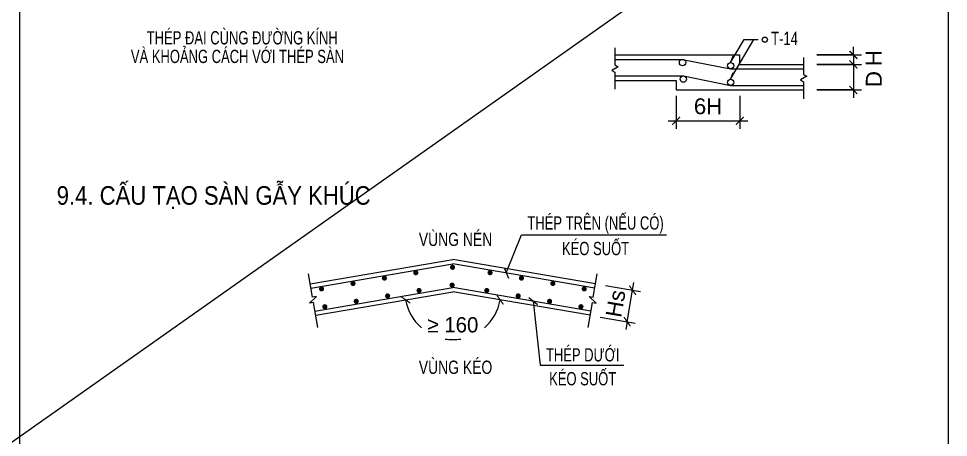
# Model space of a CAD drawing. Header units: millimetres. Extents: x -241424 to 696054, y -125618 to 93710.
# Drawn here: x 143374 to 160883, y 25736 to 33625 of the extents above; entities that cross this region are included whole.
import ezdxf
from ezdxf.enums import TextEntityAlignment as Align

# ---------------------------------------------------------------- set-up
doc = ezdxf.new("R2010")
doc.units = ezdxf.units.MM
doc.header["$LTSCALE"] = 7
doc.header["$PDMODE"] = 3
doc.layers.get('0').update_dxf_attribs({"linetype": 'CONTINUOUS'})
doc.layers.get('Defpoints').update_dxf_attribs({"color": 6, "linetype": 'CONTINUOUS'})
for name, color, linetype in [('CDC.02.DIM', 1, 'CONTINUOUS'), ('CDC.06.TEXT', 2, 'CONTINUOUS'), ('CDC_02_DIM', 1, 'CONTINUOUS'), ('CDC_03_BORDER', 3, 'CONTINUOUS'), ('CDC_05_STEEL', 4, 'CONTINUOUS'), ('CDC_06_TEXT', 2, 'CONTINUOUS'), ('CDC_11_NOTE', 8, 'CONTINUOUS'), ('DIMENSION', 8, 'CONTINUOUS'), ('LINE1', 8, 'CONTINUOUS'), ('MAIN BAR', 2, 'CONTINUOUS'), ('SECTION', 3, 'CONTINUOUS')]:
    doc.layers.add(name, color=color, linetype=linetype)
doc.layers.add('KCS_Plotter', color=11, linetype='CONTINUOUS', plot=False)
doc.styles.add('ARIAL', font='arial.ttf')
doc.dimstyles.new('DIM1-25', dxfattribs={"dimscale": 1.2, "dimtxt": 250, "dimasz": 125, "dimexe": 125, "dimexo": 0.06, "dimgap": 100, "dimtad": 1, "dimdec": 0, "dimzin": 0, "dimdsep": 46, "dimtxsty": 'ARIAL', "dimblk": 'ARCHTICK', "dimcen": 100, "dimdle": 125, "dimclrd": 256, "dimclre": 1, "dimclrt": 2, "dimadec": 0, "dimazin": 0, "dimtfac": 1, "dimtdec": 0, "dimtix": 1, "dimtmove": 2, "dimatfit": 0, "dimfxl": 1, "dimtolj": 1, "dimtzin": 0, "dimarcsym": 0})

# ---------------------------------------------------------------- blocks, each defined once
blk = doc.blocks.new('_ArchTick')
at = {"color": 0, "linetype": 'ByBlock', "const_width": 0.15}
blk.add_lwpolyline([(-0.5, -0.5), (0.5, 0.5)], dxfattribs=at)
blk = doc.blocks.new('*D137')
at = {"layer": 'CDC_02_DIM', "lineweight": -2, "transparency": 16777216}
for start, end in [(189.7567, 228.8681), (311.1319, 350.2433), (260.5891, 279.4109)]:
    blk.add_arc((151552, 28480), 903, start, end, dxfattribs=at)
at = {"layer": 'Defpoints', "color": 0, "transparency": 16777216}
for p in [(151552, 28480), (151552, 28480), (148968, 28035), (154137, 28035), (151146, 27673)]:
    blk.add_point(p, dxfattribs=at)
at = {"layer": 'CDC_02_DIM', "lineweight": -2, "transparency": 16777216, "xscale": 150, "yscale": 150, "zscale": 150}
for p, rotation in [((150662, 28327), 99.75670971962238), ((152442, 28327), 80.24329028037768)]:
    blk.add_blockref('_ArchTick', p, dxfattribs=dict(at, rotation=rotation))
at = {"layer": 'CDC_02_DIM', "color": 2, "transparency": 16777216, "insert": (151552, 27855), "char_height": 300, "attachment_point": 5, "style": 'ARIAL'}
blk.add_mtext('\\A1;{\\fSymbol|b0|i0|c2|p18;\\H0.9583x;³ 160}', dxfattribs=at)
blk = doc.blocks.new('_OBLIQUE')
at = {"color": 0, "linetype": 'ByBlock'}
blk.add_line((-0.5, -0.5), (0.5, 0.5), dxfattribs=at)
blk = doc.blocks.new('*D138')
at = {"layer": 'CDC_02_DIM', "color": 1, "lineweight": -2, "transparency": 16777216}
for p, q in [((154428, 28594), (155084, 28481)), ((154327, 28003), (154982, 27890))]:
    blk.add_line(p, q, dxfattribs=at)
at = {"layer": 'CDC_02_DIM', "lineweight": -2, "transparency": 16777216}
for p, q in [((154936, 28507), (154962, 28654)), ((154834, 27915), (154936, 28507)), ((154834, 27915), (154809, 27767))]:
    blk.add_line(p, q, dxfattribs=at)
at = {"layer": 'Defpoints', "color": 0, "transparency": 16777216}
for p in [(154428, 28594), (154936, 28507), (154327, 28003)]:
    blk.add_point(p, dxfattribs=at)
at = {"layer": 'CDC_02_DIM', "lineweight": -2, "transparency": 16777216, "xscale": 150, "yscale": 150, "zscale": 150}
for p, rotation in [((154936, 28507), 260.2432900140604), ((154834, 27915), 80.24329001406039)]:
    blk.add_blockref('_ArchTick', p, dxfattribs=dict(at, rotation=rotation))
at = {"layer": 'CDC_02_DIM', "color": 2, "transparency": 16777216, "insert": (154617, 28257), "char_height": 300, "attachment_point": 5, "rotation": 80.2433, "style": 'ARIAL'}
blk.add_mtext('\\A1;H{\\f.VnArial|b0|i0|c0|p34;s}', dxfattribs=at)
blk = doc.blocks.new('*D863')
at = {"layer": 'CDC.02.DIM', "color": 1, "lineweight": -2, "transparency": 16777216}
for p, q in [((158406, 32941), (159244, 32941)), ((158406, 32761), (159244, 32761))]:
    blk.add_line(p, q, dxfattribs=at)
at = {"layer": 'CDC.02.DIM', "lineweight": -2, "transparency": 16777216}
for p, q in [((159094, 32941), (159094, 33091)), ((159094, 32941), (159094, 32761)), ((159094, 32761), (159094, 32611))]:
    blk.add_line(p, q, dxfattribs=at)
at = {"layer": 'Defpoints', "color": 0, "transparency": 16777216}
for p in [(158405, 32941), (158405, 32761), (159094, 32761)]:
    blk.add_point(p, dxfattribs=at)
at = {"layer": 'CDC.02.DIM', "lineweight": -2, "transparency": 16777216, "xscale": 150, "yscale": 150, "zscale": 150}
for p, rotation in [((159094, 32941), 270), ((159094, 32761), 90)]:
    blk.add_blockref('_ArchTick', p, dxfattribs=dict(at, rotation=rotation))
at = {"layer": 'CDC.02.DIM', "color": 2, "transparency": 16777216, "insert": (159478, 32879), "char_height": 300, "attachment_point": 5, "rotation": 90, "style": 'ARIAL'}
blk.add_mtext('\\A1;H', dxfattribs=at)
blk = doc.blocks.new('*D864')
at = {"layer": 'CDC.02.DIM', "color": 1, "lineweight": -2, "transparency": 16777216}
for p, q in [((158406, 32761), (159244, 32761)), ((158406, 32281), (159244, 32281))]:
    blk.add_line(p, q, dxfattribs=at)
at = {"layer": 'CDC.02.DIM', "lineweight": -2, "transparency": 16777216}
blk.add_line((159094, 32911), (159094, 32131), dxfattribs=at)
at = {"layer": 'Defpoints', "color": 0, "transparency": 16777216}
for p in [(158405, 32761), (158405, 32281), (159094, 32281)]:
    blk.add_point(p, dxfattribs=at)
at = {"layer": 'CDC.02.DIM', "lineweight": -2, "transparency": 16777216, "xscale": 150, "yscale": 150, "zscale": 150}
for p, rotation in [((159094, 32761), 90), ((159094, 32281), 270)]:
    blk.add_blockref('_ArchTick', p, dxfattribs=dict(at, rotation=rotation))
at = {"layer": 'CDC.02.DIM', "color": 2, "transparency": 16777216, "insert": (159478, 32486), "char_height": 300, "attachment_point": 5, "rotation": 90, "style": 'ARIAL'}
blk.add_mtext('\\A1;D', dxfattribs=at)
blk = doc.blocks.new('*D865')
at = {"layer": 'CDC.02.DIM', "color": 1, "lineweight": -2, "transparency": 16777216}
for p, q in [((155757, 32171), (155757, 31548)), ((156957, 32171), (156957, 31548))]:
    blk.add_line(p, q, dxfattribs=at)
at = {"layer": 'CDC.02.DIM', "lineweight": -2, "transparency": 16777216}
blk.add_line((155607, 31698), (157107, 31698), dxfattribs=at)
at = {"layer": 'Defpoints', "color": 0, "transparency": 16777216}
for p in [(155757, 32171), (156957, 32171), (156957, 31698)]:
    blk.add_point(p, dxfattribs=at)
at = {"layer": 'CDC.02.DIM', "lineweight": -2, "transparency": 16777216, "xscale": 150, "yscale": 150, "zscale": 150, "rotation": 180}
blk.add_blockref('_ArchTick', (155757, 31698), dxfattribs=at)
at = {"layer": 'CDC.02.DIM', "lineweight": -2, "transparency": 16777216, "xscale": 150, "yscale": 150, "zscale": 150}
blk.add_blockref('_ArchTick', (156957, 31698), dxfattribs=at)
at = {"layer": 'CDC.02.DIM', "color": 2, "transparency": 16777216, "insert": (156357, 31971), "char_height": 300, "attachment_point": 5, "style": 'ARIAL'}
blk.add_mtext('\\A1;6H', dxfattribs=at)

msp = doc.modelspace()

# ---------------------------------------------------------------- linework, layer by layer
at = {"layer": 'CDC.02.DIM'}
for p, q in [((159094, 32941.3), (158405.5, 32941.3)), ((159094, 32941.3), (159094, 32281.4)), ((159094, 32761.3), (158405.5, 32761.3)), ((159094, 32281.4), (158405.5, 32281.4))]:
    msp.add_line(p, q, dxfattribs=at)
at = {"layer": 'CDC_03_BORDER'}
for p, q in [((143397.3, 1362.7), (143397.3, 55115.3)), ((160883, 1362.7), (160883, 55115.3)), ((148866.2, 28626.6), (151552.3, 29088.5)), ((154238.4, 28626.6), (151552.3, 29088.5)), ((148967.9, 28035.3), (151552.3, 28479.7)), ((154136.7, 28035.3), (151552.3, 28479.7))]:
    msp.add_line(p, q, dxfattribs=at)
for points in [[(149006.9, 27808.5), (148926.4, 28276.8), (148852.4, 28264.1), (148983.4, 28388.1), (148909.4, 28375.4), (148833.5, 28816.9)], [(154097.7, 27808.5), (154178.2, 28276.8), (154252.2, 28264.1), (154121.2, 28388.1), (154195.2, 28375.4), (154271.1, 28816.9)]]:
    msp.add_lwpolyline(points, dxfattribs=at)
at = {"layer": 'CDC_05_STEEL'}
for p, q in [((148879.8, 28547.8), (151552.3, 29007.3)), ((154224.8, 28547.8), (151552.3, 29007.3)), ((148954.4, 28114.1), (151552.3, 28560.8)), ((154150.3, 28114.1), (151552.3, 28560.8))]:
    msp.add_line(p, q, dxfattribs=at)
at = {"layer": 'CDC_05_STEEL', "const_width": 48}
for points in [[(151521.4, 28939.8, -1), (151569.4, 28939.8, -1)], [(150237.8, 28736.5, -1), (150285.8, 28736.5, -1)], [(150829.1, 28838.1, -1), (150877.1, 28838.1, -1)], [(152275.5, 28838.1, 1), (152227.5, 28838.1, 1)], [(152866.8, 28736.5, 1), (152818.8, 28736.5, 1)], [(149055.2, 28533.1, -1), (149103.2, 28533.1, -1)], [(149646.5, 28634.8, -1), (149694.5, 28634.8, -1)], [(150890.4, 28502.9, -1), (150938.4, 28502.9, -1)], [(151513.7, 28604.6, -1), (151561.7, 28604.6, -1)], [(152214.3, 28502.9, 1), (152166.3, 28502.9, 1)], [(153458.1, 28634.8, 1), (153410.1, 28634.8, 1)], [(154049.4, 28533.1, 1), (154001.4, 28533.1, 1)], [(150299, 28401.2, -1), (150347, 28401.2, -1)], [(152805.6, 28401.2, 1), (152757.6, 28401.2, 1)], [(149116.4, 28197.8, -1), (149164.4, 28197.8, -1)], [(149707.7, 28299.5, -1), (149755.7, 28299.5, -1)], [(153396.9, 28299.5, 1), (153348.9, 28299.5, 1)], [(153988.2, 28197.8, 1), (153940.2, 28197.8, 1)]]:
    msp.add_lwpolyline(points, format="xyb", close=True, dxfattribs=at)
at = {"layer": 'CDC_11_NOTE'}
for points in [[(152558, 28834.4), (152840.8, 29549.5), (155571.4, 29549.5)], [(153065.6, 28300.6), (153195.8, 27096.9), (154773, 27096.9)]]:
    msp.add_lwpolyline(points, dxfattribs=at)
at = {"layer": 'DIMENSION'}
for p, q in [((155757.2, 32171.4), (155757.2, 31697.7)), ((156957.2, 32171.4), (156957.2, 31697.7)), ((155757.2, 31697.7), (156957.2, 31697.7))]:
    msp.add_line(p, q, dxfattribs=at)
at = {"layer": 'KCS_Plotter'}
msp.add_line((106926, -2.5), (191026, 59397.5), dxfattribs=at)
at = {"layer": 'LINE1'}
for p, q in [((156782.1, 32797.3), (157037.4, 33228.2)), ((156782.1, 32485.4), (157217.5, 33228.2)), ((157037.4, 33228.2), (157303.3, 33228.2)), ((156821.1, 32917.3), (156782.1, 32797.3)), ((156821.1, 32605.3), (156782.1, 32485.4))]:
    msp.add_line(p, q, dxfattribs=at)
for points in [[(154603.1, 33073.3), (154603.1, 32752.6), (154663.1, 32718), (154543.1, 32648.7), (154603.1, 32614), (154603.1, 32293.4)], [(158157.1, 32893.3), (158157.1, 32572.6), (158217.1, 32538), (158097.1, 32468.7), (158157.1, 32434.1), (158157.1, 32113.4)]]:
    msp.add_lwpolyline(points, dxfattribs=at)
at = {"layer": 'MAIN BAR'}
for p, q in [((154603.1, 32857.3), (155877.3, 32857.3)), ((155877.3, 32857.3), (156782.1, 32677.3)), ((156782.1, 32677.3), (158157.1, 32677.3)), ((154603.1, 32545.3), (155891.8, 32545.3)), ((155891.8, 32545.3), (156782.1, 32365.4)), ((156782.1, 32365.4), (158157.1, 32365.4))]:
    msp.add_line(p, q, dxfattribs=at)
for centre, radius in [((157425.9, 33227.8), 48), ((155877.3, 32797.3), 60), ((156782.1, 32737.3), 60), ((155891.8, 32485.3), 60), ((156782.1, 32425.4), 60)]:
    msp.add_circle(centre, radius, dxfattribs=at)
at = {"layer": 'SECTION'}
for p, q in [((154603.1, 32941.3), (156957.2, 32941.3)), ((156957.2, 32761.3), (156957.2, 32941.3)), ((156957.2, 32761.3), (158157.1, 32761.3)), ((154603.1, 32461.3), (155757.2, 32461.3)), ((155757.2, 32461.3), (155757.2, 32281.4)), ((155757.2, 32281.4), (158157.1, 32281.4))]:
    msp.add_line(p, q, dxfattribs=at)

# ---------------------------------------------------------------- block references
at = {"layer": 'CDC_11_NOTE'}
for p, xscale, yscale, zscale, rotation in [((152558, 28834.4), 150.0000000000126, 150.0000000000126, 150.0000000000126, 248.4218661505794), ((153065.6, 28300.6), 150.0000000000043, 150.0000000000043, 150.0000000000043, 96.17323908165015)]:
    msp.add_blockref('_OBLIQUE', p, dxfattribs=dict(at, xscale=xscale, yscale=yscale, zscale=zscale, rotation=rotation))

# ---------------------------------------------------------------- texts
at = {"layer": 'CDC.06.TEXT', "style": 'ARIAL', "width": 0.7}
for s, p in [('THÉP ĐAI CÙNG ĐƯỜNG KÍNH', (147585.8, 33293.8)), ('T-14', (157796.8, 33251)), ('VÀ KHOẢNG CÁCH VỚI THÉP SÀN', (147494.9, 32948.6))]:
    msp.add_text(s, height=250, dxfattribs=at).set_placement(p, align=Align.MIDDLE)
at = {"layer": 'CDC_06_TEXT', "color": 4, "style": 'ARIAL', "width": 0.85}
msp.add_text('9.4. CẤU TẠO SÀN GẪY KHÚC', height=350, dxfattribs=at).set_placement((144091.5, 30293.3), align=Align.MIDDLE_LEFT)
at = {"layer": 'CDC_06_TEXT', "style": 'ARIAL'}
for s, width, p in [('THÉP TRÊN (NẾU CÓ)', 0.7, (154238.9, 29775)), ('VÙNG NÉN', 0.75, (151602, 29497.3)), ('KÉO SUỐT', 0.7, (154238.9, 29329.8)), ('THÉP DƯỚI', 0.7, (153995.8, 27322.4)), ('VÙNG KÉO', 0.75, (151602, 27088.2)), ('KÉO SUỐT', 0.7, (153995.8, 26877.2))]:
    msp.add_text(s, height=250, dxfattribs=dict(at, width=width)).set_placement(p, align=Align.MIDDLE)

# ---------------------------------------------------------------- dimensions: what is measured, and where the dimension line sits
at = {"layer": 'CDC.02.DIM'}
for base, p1, p2, text, picture, middle in [((159094, 32761.3), (158405.5, 32941.3), (158405.5, 32761.3), 'H', '*D863', (159477.8, 32879.5)), ((159094, 32281.4), (158405.5, 32761.3), (158405.5, 32281.4), 'D', '*D864', (159477.8, 32486.4))]:
    dim = msp.add_linear_dim(base=base, p1=p1, p2=p2, angle=90, text=text, dimstyle='DIM1-25', override={"dimtxsty": 'ARIAL'}, dxfattribs=at)
    dim.commit()
    dim.dimension.update_dxf_attribs({"geometry": picture, "text_midpoint": middle, "dimtype": 160})
dim = msp.add_linear_dim(base=(156957.2, 31697.7), p1=(155757.2, 32171.4), p2=(156957.2, 32171.4), text='6H', dimstyle='DIM1-25', override={"dimtxsty": 'ARIAL'}, dxfattribs=at)
dim.commit()
dim.dimension.update_dxf_attribs({"geometry": '*D865', "text_midpoint": (156357.2, 31970.8)})
at = {"layer": 'CDC_02_DIM'}
dim = msp.add_aligned_dim(p1=(154326.7, 28002.6), p2=(154428.4, 28593.9), distance=-515.1, text='H{\\f.VnArial|b0|i0|c0|p34;s}', dimstyle='DIM1-25', override={"dimtxsty": 'ARIAL'}, dxfattribs=at)
dim.commit()
dim.dimension.update_dxf_attribs({"geometry": '*D138', "text_midpoint": (154616.7, 28257.1)})
dim = msp.add_angular_dim_2l(base=(151145.8, 27673.1), line1=((154136.7, 28035.3), (151552.3, 28479.7)), line2=((148967.9, 28035.3), (151552.3, 28479.7)), text='{\\fSymbol|b0|i0|c2|p18;\\H0.9583x;³ 160}', dimstyle='DIM1-25', override={"dimtxsty": 'ARIAL'}, dxfattribs=at)
dim.commit()
dim.dimension.update_dxf_attribs({"geometry": '*D137', "text_midpoint": (151552.3, 27855.2), "dimtype": 162})

doc.saveas('drawing.dxf')
